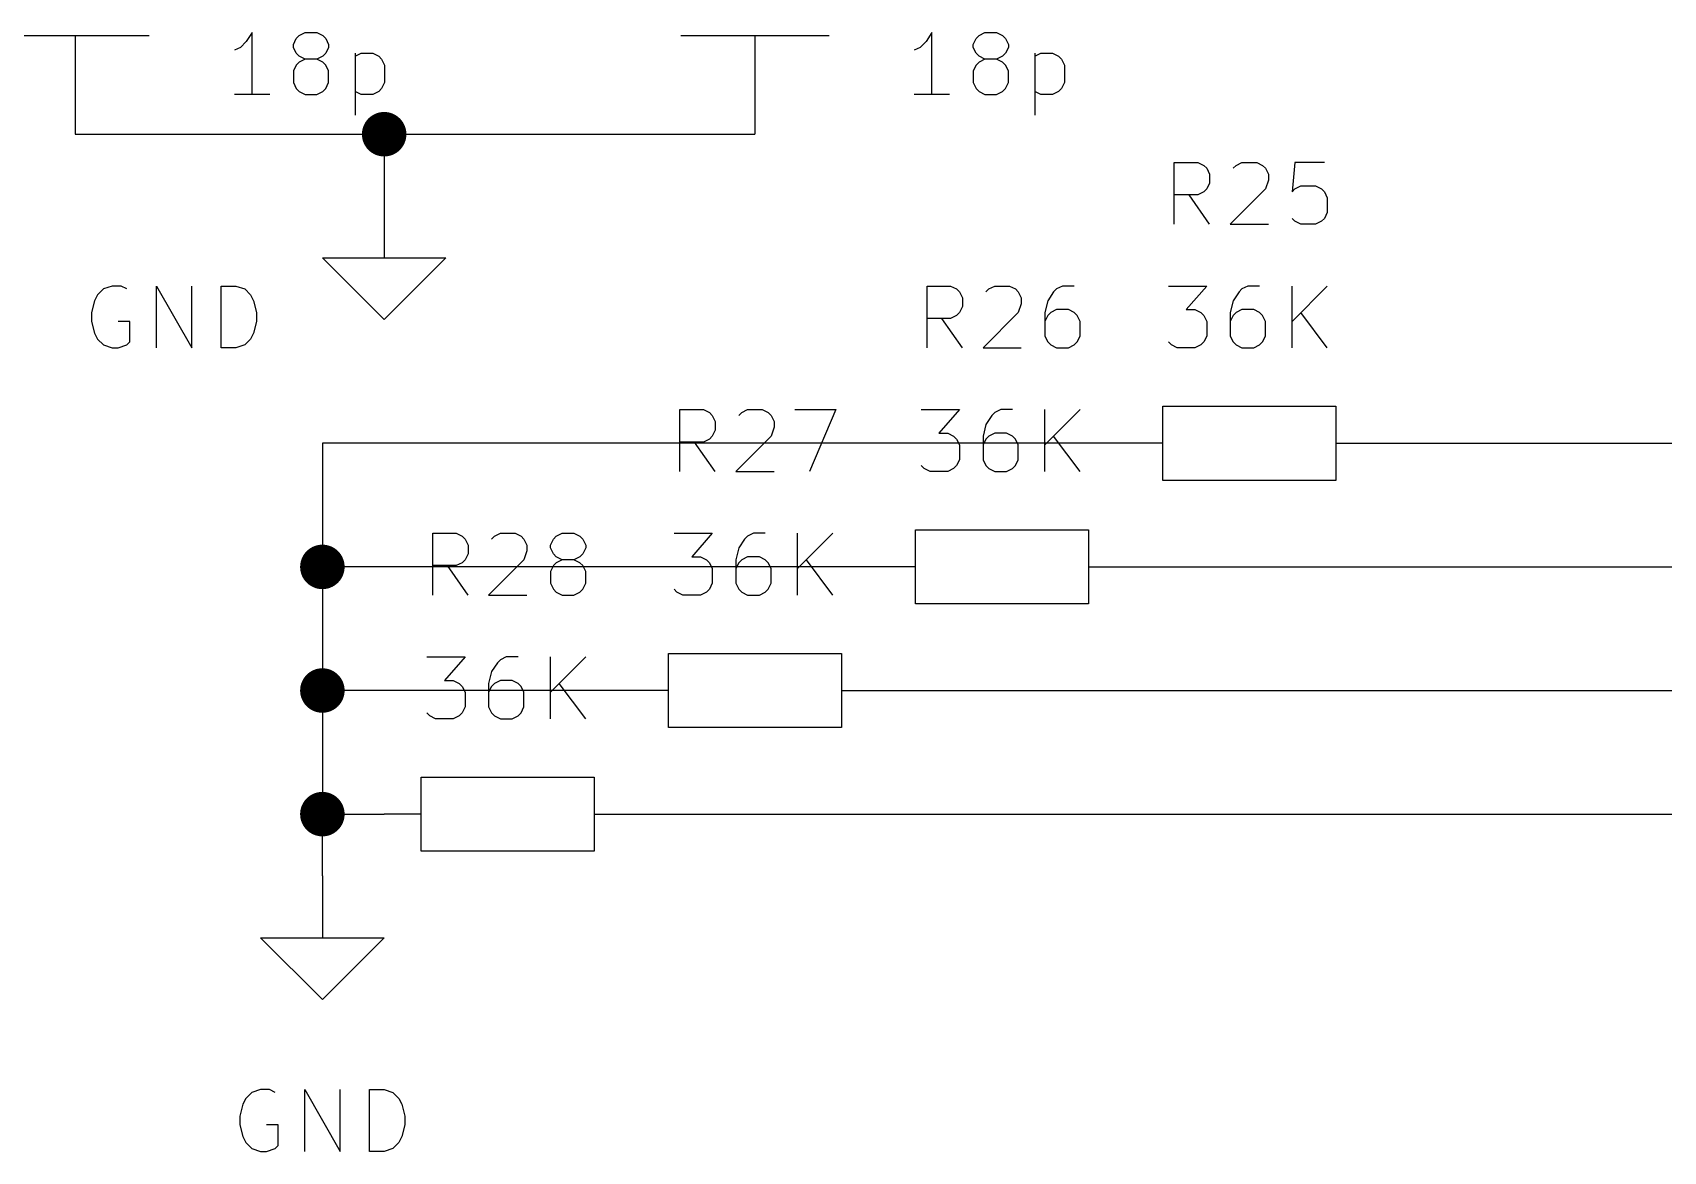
# Model space of a CAD drawing. Header units: millimetres. Extents: x 10 to 287, y -200 to -10.
# Drawn here: x 113.43 to 146.94, y -142.82 to -119.83 of the extents above; entities that cross this region are included whole.
import ezdxf

# ---------------------------------------------------------------- set-up
doc = ezdxf.new("R2010")
doc.units = ezdxf.units.MM
for name, color, linetype in [('GREENSIXTYFIVE', 129, 'CONTINUOUS'), ('LIGHTGREEN', 92, 'CONTINUOUS'), ('RED', 14, 'CONTINUOUS')]:
    doc.layers.add(name, color=color, linetype=linetype)

msp = doc.modelspace()

# ---------------------------------------------------------------- linework, layer by layer
at = {"layer": 'GREENSIXTYFIVE', "linetype": 'CONTINUOUS'}
for p, q in [((117.9369, -119.8322), (117.816, -120.0137)), ((117.9369, -121.1022), (117.9369, -119.8322)), ((118.7836, -120.0741), (118.844, -119.9532)), ((118.844, -119.9532), (118.9045, -119.8927)), ((118.9045, -119.8927), (119.0255, -119.8322)), ((119.0255, -119.8322), (119.2674, -119.8322)), ((119.2674, -119.8322), (119.3883, -119.8927)), ((119.3883, -119.8927), (119.4488, -119.9532)), ((119.4488, -119.9532), (119.5093, -120.0741)), ((131.9069, -119.8322), (131.786, -120.0137)), ((131.9069, -121.1022), (131.9069, -119.8322)), ((132.7536, -120.0741), (132.814, -119.9532)), ((132.814, -119.9532), (132.8745, -119.8927)), ((132.8745, -119.8927), (132.9955, -119.8322)), ((132.9955, -119.8322), (133.2374, -119.8322)), ((133.2374, -119.8322), (133.3583, -119.8927)), ((133.3583, -119.8927), (133.4188, -119.9532)), ((133.4188, -119.9532), (133.4793, -120.0741)), ((117.695, -120.1346), (117.5741, -120.1951)), ((117.816, -120.0137), (117.695, -120.1346)), ((118.7836, -120.1346), (118.7836, -120.0741)), ((118.844, -120.2556), (118.7836, -120.1346)), ((118.9045, -120.316), (118.844, -120.2556)), ((119.4488, -120.2556), (119.3883, -120.316)), ((119.5093, -120.1346), (119.4488, -120.2556)), ((119.5093, -120.0741), (119.5093, -120.1346)), ((120.0535, -120.2556), (120.0535, -121.5256)), ((120.0535, -120.316), (120.1745, -120.2556)), ((120.1745, -120.2556), (120.4164, -120.2556)), ((120.4164, -120.2556), (120.5373, -120.316)), ((131.665, -120.1346), (131.5441, -120.1951)), ((131.786, -120.0137), (131.665, -120.1346)), ((132.7536, -120.1346), (132.7536, -120.0741)), ((132.814, -120.2556), (132.7536, -120.1346)), ((132.8745, -120.316), (132.814, -120.2556)), ((133.4188, -120.2556), (133.3583, -120.316)), ((133.4793, -120.1346), (133.4188, -120.2556)), ((133.4793, -120.0741), (133.4793, -120.1346)), ((134.0235, -120.2556), (134.0235, -121.5256)), ((134.0235, -120.316), (134.1445, -120.2556)), ((134.1445, -120.2556), (134.3864, -120.2556)), ((134.3864, -120.2556), (134.5073, -120.316)), ((118.844, -120.4975), (118.7836, -120.6184)), ((118.7836, -120.6184), (118.7836, -120.8603)), ((118.9045, -120.437), (118.844, -120.4975)), ((119.0255, -120.3765), (118.9045, -120.316)), ((119.0255, -120.3765), (118.9045, -120.437)), ((119.2674, -120.3765), (119.0255, -120.3765)), ((119.3883, -120.316), (119.2674, -120.3765)), ((119.3883, -120.437), (119.2674, -120.3765)), ((119.4488, -120.4975), (119.3883, -120.437)), ((119.5093, -120.6184), (119.4488, -120.4975)), ((119.5093, -120.8603), (119.5093, -120.6184)), ((120.5373, -120.316), (120.5978, -120.3765)), ((120.5978, -120.3765), (120.6583, -120.4975)), ((120.6583, -120.4975), (120.6583, -120.8603)), ((132.814, -120.4975), (132.7536, -120.6184)), ((132.7536, -120.6184), (132.7536, -120.8603)), ((132.8745, -120.437), (132.814, -120.4975)), ((132.9955, -120.3765), (132.8745, -120.316)), ((132.9955, -120.3765), (132.8745, -120.437)), ((133.2374, -120.3765), (132.9955, -120.3765)), ((133.3583, -120.316), (133.2374, -120.3765)), ((133.3583, -120.437), (133.2374, -120.3765)), ((133.4188, -120.4975), (133.3583, -120.437)), ((133.4793, -120.6184), (133.4188, -120.4975)), ((133.4793, -120.8603), (133.4793, -120.6184)), ((134.5073, -120.316), (134.5678, -120.3765)), ((134.5678, -120.3765), (134.6283, -120.4975)), ((134.6283, -120.4975), (134.6283, -120.8603)), ((118.7836, -120.8603), (118.844, -120.9813)), ((118.844, -120.9813), (118.9045, -121.0418)), ((119.3883, -121.0418), (119.4488, -120.9813)), ((119.4488, -120.9813), (119.5093, -120.8603)), ((120.5978, -120.9813), (120.5373, -121.0418)), ((120.6583, -120.8603), (120.5978, -120.9813)), ((132.7536, -120.8603), (132.814, -120.9813)), ((132.814, -120.9813), (132.8745, -121.0418)), ((133.3583, -121.0418), (133.4188, -120.9813)), ((133.4188, -120.9813), (133.4793, -120.8603)), ((134.5678, -120.9813), (134.5073, -121.0418)), ((134.6283, -120.8603), (134.5678, -120.9813)), ((118.2998, -121.1022), (117.5741, -121.1022)), ((118.9045, -121.0418), (119.0255, -121.1022)), ((119.0255, -121.1022), (119.2674, -121.1022)), ((119.2674, -121.1022), (119.3883, -121.0418)), ((120.1745, -121.1022), (120.0535, -121.0418)), ((120.4164, -121.1022), (120.1745, -121.1022)), ((120.5373, -121.0418), (120.4164, -121.1022)), ((132.2698, -121.1022), (131.5441, -121.1022)), ((132.8745, -121.0418), (132.9955, -121.1022)), ((132.9955, -121.1022), (133.2374, -121.1022)), ((133.2374, -121.1022), (133.3583, -121.0418)), ((134.1445, -121.1022), (134.0235, -121.0418)), ((134.3864, -121.1022), (134.1445, -121.1022)), ((134.5073, -121.0418), (134.3864, -121.1022)), ((136.8878, -123.7692), (136.8878, -122.4992)), ((136.8878, -122.4992), (137.3716, -122.4992)), ((136.8878, -123.7692), (136.8878, -122.4992)), ((136.8878, -122.4992), (137.3716, -122.4992)), ((137.3716, -122.4992), (137.4926, -122.5597)), ((137.3716, -122.4992), (137.4926, -122.5597)), ((137.4926, -122.5597), (137.5531, -122.6202)), ((137.4926, -122.5597), (137.5531, -122.6202)), ((137.5531, -122.6202), (137.6135, -122.7411)), ((137.5531, -122.6202), (137.6135, -122.7411)), ((138.0974, -122.6202), (138.1578, -122.5597)), ((138.0974, -122.6202), (138.1578, -122.5597)), ((138.1578, -122.5597), (138.2788, -122.4992)), ((138.1578, -122.5597), (138.2788, -122.4992)), ((138.2788, -122.4992), (138.5812, -122.4992)), ((138.2788, -122.4992), (138.5812, -122.4992)), ((138.5812, -122.4992), (138.7021, -122.5597)), ((138.5812, -122.4992), (138.7021, -122.5597)), ((138.7021, -122.5597), (138.7626, -122.6202)), ((138.7021, -122.5597), (138.7626, -122.6202)), ((138.7626, -122.6202), (138.8231, -122.7411)), ((138.7626, -122.6202), (138.8231, -122.7411)), ((139.3673, -122.4992), (139.3069, -123.104)), ((139.3673, -122.4992), (139.3069, -123.104)), ((139.9721, -122.4992), (139.3673, -122.4992)), ((139.9721, -122.4992), (139.3673, -122.4992)), ((137.6135, -122.9226), (137.5531, -123.0435)), ((137.6135, -122.9226), (137.5531, -123.0435)), ((137.6135, -122.7411), (137.6135, -122.9226)), ((137.6135, -122.7411), (137.6135, -122.9226)), ((138.8231, -122.8621), (138.7626, -123.0435)), ((138.8231, -122.8621), (138.7626, -123.0435)), ((138.8231, -122.7411), (138.8231, -122.8621)), ((138.8231, -122.7411), (138.8231, -122.8621)), ((139.3673, -123.0435), (139.4883, -122.983)), ((139.3673, -123.0435), (139.4883, -122.983)), ((139.4883, -122.983), (139.7907, -122.983)), ((139.4883, -122.983), (139.7907, -122.983)), ((139.7907, -122.983), (139.9116, -123.0435)), ((139.7907, -122.983), (139.9116, -123.0435)), ((137.3716, -123.1645), (136.8878, -123.1645)), ((137.3716, -123.1645), (136.8878, -123.1645)), ((137.6135, -123.7692), (137.1902, -123.1645)), ((137.6135, -123.7692), (137.1902, -123.1645)), ((137.4926, -123.104), (137.3716, -123.1645)), ((137.4926, -123.104), (137.3716, -123.1645)), ((137.5531, -123.0435), (137.4926, -123.104)), ((137.5531, -123.0435), (137.4926, -123.104)), ((138.7626, -123.0435), (138.0369, -123.7692)), ((138.7626, -123.0435), (138.0369, -123.7692)), ((139.3069, -123.104), (139.3673, -123.0435)), ((139.3069, -123.104), (139.3673, -123.0435)), ((139.9116, -123.0435), (139.9721, -123.104)), ((139.9116, -123.0435), (139.9721, -123.104)), ((139.9721, -123.104), (140.0326, -123.2249)), ((139.9721, -123.104), (140.0326, -123.2249)), ((140.0326, -123.2249), (140.0326, -123.5273)), ((140.0326, -123.2249), (140.0326, -123.5273)), ((139.3673, -123.7088), (139.3069, -123.6483)), ((139.3673, -123.7088), (139.3069, -123.6483)), ((139.9721, -123.6483), (139.9116, -123.7088)), ((139.9721, -123.6483), (139.9116, -123.7088)), ((140.0326, -123.5273), (139.9721, -123.6483)), ((140.0326, -123.5273), (139.9721, -123.6483)), ((138.0369, -123.7692), (138.8231, -123.7692)), ((138.0369, -123.7692), (138.8231, -123.7692)), ((139.4883, -123.7692), (139.3673, -123.7088)), ((139.4883, -123.7692), (139.3673, -123.7088)), ((139.7907, -123.7692), (139.4883, -123.7692)), ((139.7907, -123.7692), (139.4883, -123.7692)), ((139.9116, -123.7088), (139.7907, -123.7692)), ((139.9116, -123.7088), (139.7907, -123.7692)), ((114.7596, -125.2207), (114.6991, -125.3416)), ((114.8806, -125.0997), (114.7596, -125.2207)), ((115.062, -125.0392), (114.8806, -125.0997)), ((115.2434, -125.0392), (115.062, -125.0392)), ((115.3644, -125.0997), (115.2434, -125.0392)), ((115.9691, -126.3092), (115.9691, -125.0392)), ((115.9691, -125.0392), (116.6948, -126.3092)), ((116.6948, -126.3092), (116.6948, -125.0392)), ((117.2996, -126.3092), (117.2996, -125.0392)), ((117.2996, -125.0392), (117.602, -125.0392)), ((117.602, -125.0392), (117.7834, -125.0997)), ((117.7834, -125.0997), (117.9044, -125.2207)), ((117.9044, -125.2207), (117.9649, -125.3416)), ((131.8078, -126.3092), (131.8078, -125.0392)), ((131.8078, -125.0392), (132.2916, -125.0392)), ((131.8078, -126.3092), (131.8078, -125.0392)), ((131.8078, -125.0392), (132.2916, -125.0392)), ((132.2916, -125.0392), (132.4126, -125.0997)), ((132.2916, -125.0392), (132.4126, -125.0997)), ((132.4126, -125.0997), (132.4731, -125.1602)), ((132.4126, -125.0997), (132.4731, -125.1602)), ((132.4731, -125.1602), (132.5335, -125.2811)), ((132.4731, -125.1602), (132.5335, -125.2811)), ((132.5335, -125.2811), (132.5335, -125.4626)), ((132.5335, -125.2811), (132.5335, -125.4626)), ((133.0174, -125.1602), (133.0778, -125.0997)), ((133.0174, -125.1602), (133.0778, -125.0997)), ((133.0778, -125.0997), (133.1988, -125.0392)), ((133.0778, -125.0997), (133.1988, -125.0392)), ((133.1988, -125.0392), (133.5012, -125.0392)), ((133.1988, -125.0392), (133.5012, -125.0392)), ((133.5012, -125.0392), (133.6221, -125.0997)), ((133.5012, -125.0392), (133.6221, -125.0997)), ((133.6221, -125.0997), (133.6826, -125.1602)), ((133.6221, -125.0997), (133.6826, -125.1602)), ((133.6826, -125.1602), (133.7431, -125.2811)), ((133.6826, -125.1602), (133.7431, -125.2811)), ((133.7431, -125.2811), (133.7431, -125.4021)), ((133.7431, -125.2811), (133.7431, -125.4021)), ((134.4083, -125.1602), (134.2873, -125.3416)), ((134.4083, -125.1602), (134.2873, -125.3416)), ((134.4688, -125.0997), (134.4083, -125.1602)), ((134.4688, -125.0997), (134.4083, -125.1602)), ((134.5897, -125.0392), (134.4688, -125.0997)), ((134.5897, -125.0392), (134.4688, -125.0997)), ((134.8316, -125.0392), (134.5897, -125.0392)), ((134.8316, -125.0392), (134.5897, -125.0392)), ((136.7669, -125.0392), (137.5531, -125.0392)), ((136.7669, -125.0392), (137.5531, -125.0392)), ((137.5531, -125.0392), (137.1297, -125.523)), ((137.5531, -125.0392), (137.1297, -125.523)), ((138.2183, -125.1602), (138.0973, -125.3416)), ((138.2183, -125.1602), (138.0973, -125.3416)), ((138.2788, -125.0997), (138.2183, -125.1602)), ((138.2788, -125.0997), (138.2183, -125.1602)), ((138.3997, -125.0392), (138.2788, -125.0997)), ((138.3997, -125.0392), (138.2788, -125.0997)), ((138.6416, -125.0392), (138.3997, -125.0392)), ((138.6416, -125.0392), (138.3997, -125.0392)), ((139.3068, -126.3092), (139.3068, -125.0392)), ((140.0325, -125.0392), (139.3068, -125.7649)), ((139.3068, -126.3092), (139.3068, -125.0392)), ((140.0325, -125.0392), (139.3068, -125.7649)), ((114.6991, -125.3416), (114.6387, -125.5835)), ((114.6387, -125.5835), (114.6387, -125.7649)), ((117.9649, -125.3416), (118.0253, -125.5835)), ((118.0253, -125.5835), (118.0253, -125.7649)), ((132.4126, -125.644), (132.2916, -125.7045)), ((132.4126, -125.644), (132.2916, -125.7045)), ((132.4731, -125.5835), (132.4126, -125.644)), ((132.4731, -125.5835), (132.4126, -125.644)), ((132.5335, -125.4626), (132.4731, -125.5835)), ((132.5335, -125.4626), (132.4731, -125.5835)), ((133.6826, -125.5835), (132.9569, -126.3092)), ((133.6826, -125.5835), (132.9569, -126.3092)), ((133.7431, -125.4021), (133.6826, -125.5835)), ((133.7431, -125.4021), (133.6826, -125.5835)), ((134.2873, -125.3416), (134.2269, -125.5835)), ((134.2873, -125.3416), (134.2269, -125.5835)), ((134.2269, -125.5835), (134.2269, -126.0673)), ((134.2269, -125.5835), (134.2269, -126.0673)), ((134.2873, -125.644), (134.2269, -125.7649)), ((134.2873, -125.644), (134.2269, -125.7649)), ((134.3478, -125.5835), (134.2873, -125.644)), ((134.3478, -125.5835), (134.2873, -125.644)), ((134.4688, -125.523), (134.3478, -125.5835)), ((134.4688, -125.523), (134.3478, -125.5835)), ((134.7107, -125.523), (134.4688, -125.523)), ((134.7107, -125.523), (134.4688, -125.523)), ((134.8316, -125.5835), (134.7107, -125.523)), ((134.8316, -125.5835), (134.7107, -125.523)), ((134.8921, -125.644), (134.8316, -125.5835)), ((134.8921, -125.644), (134.8316, -125.5835)), ((134.9526, -125.7649), (134.8921, -125.644)), ((134.9526, -125.7649), (134.8921, -125.644)), ((137.1297, -125.523), (137.3112, -125.523)), ((137.1297, -125.523), (137.3112, -125.523)), ((137.3112, -125.523), (137.4321, -125.5835)), ((137.3112, -125.523), (137.4321, -125.5835)), ((137.4321, -125.5835), (137.4926, -125.644)), ((137.4321, -125.5835), (137.4926, -125.644)), ((137.4926, -125.644), (137.5531, -125.7649)), ((137.4926, -125.644), (137.5531, -125.7649)), ((138.0973, -125.3416), (138.0369, -125.5835)), ((138.0973, -125.3416), (138.0369, -125.5835)), ((138.0369, -125.5835), (138.0369, -126.0673)), ((138.0369, -125.5835), (138.0369, -126.0673)), ((138.0973, -125.644), (138.0369, -125.7649)), ((138.0973, -125.644), (138.0369, -125.7649)), ((138.1578, -125.5835), (138.0973, -125.644)), ((138.1578, -125.5835), (138.0973, -125.644)), ((138.2788, -125.523), (138.1578, -125.5835)), ((138.2788, -125.523), (138.1578, -125.5835)), ((138.5207, -125.523), (138.2788, -125.523)), ((138.5207, -125.523), (138.2788, -125.523)), ((138.6416, -125.5835), (138.5207, -125.523)), ((138.6416, -125.5835), (138.5207, -125.523)), ((138.7021, -125.644), (138.6416, -125.5835)), ((138.7021, -125.644), (138.6416, -125.5835)), ((138.7626, -125.7649), (138.7021, -125.644)), ((138.7626, -125.7649), (138.7021, -125.644)), ((140.0325, -126.3092), (139.4883, -125.5835)), ((140.0325, -126.3092), (139.4883, -125.5835)), ((114.6387, -125.7649), (114.6991, -126.0068)), ((114.6991, -126.0068), (114.7596, -126.1278)), ((115.4248, -125.7649), (115.1829, -125.7649)), ((115.4248, -126.1883), (115.4248, -125.7649)), ((117.9649, -126.0068), (117.9044, -126.1278)), ((118.0253, -125.7649), (117.9649, -126.0068)), ((132.2916, -125.7045), (131.8078, -125.7045)), ((132.2916, -125.7045), (131.8078, -125.7045)), ((132.5335, -126.3092), (132.1102, -125.7045)), ((132.5335, -126.3092), (132.1102, -125.7045)), ((134.9526, -126.0673), (134.9526, -125.7649)), ((134.9526, -126.0673), (134.9526, -125.7649)), ((137.5531, -125.7649), (137.5531, -126.0673)), ((137.5531, -125.7649), (137.5531, -126.0673)), ((138.7626, -126.0673), (138.7626, -125.7649)), ((138.7626, -126.0673), (138.7626, -125.7649)), ((114.7596, -126.1278), (114.8806, -126.2488)), ((114.8806, -126.2488), (115.062, -126.3092)), ((115.062, -126.3092), (115.1829, -126.3092)), ((115.1829, -126.3092), (115.3644, -126.2488)), ((115.3644, -126.2488), (115.4248, -126.1883)), ((117.602, -126.3092), (117.2996, -126.3092)), ((117.7834, -126.2488), (117.602, -126.3092)), ((117.9044, -126.1278), (117.7834, -126.2488)), ((132.9569, -126.3092), (133.7431, -126.3092)), ((132.9569, -126.3092), (133.7431, -126.3092)), ((134.2269, -126.0673), (134.2873, -126.1883)), ((134.2269, -126.0673), (134.2873, -126.1883)), ((134.2873, -126.1883), (134.3478, -126.2488)), ((134.2873, -126.1883), (134.3478, -126.2488)), ((134.3478, -126.2488), (134.4688, -126.3092)), ((134.3478, -126.2488), (134.4688, -126.3092)), ((134.4688, -126.3092), (134.7107, -126.3092)), ((134.4688, -126.3092), (134.7107, -126.3092)), ((134.7107, -126.3092), (134.8316, -126.2488)), ((134.7107, -126.3092), (134.8316, -126.2488)), ((134.8316, -126.2488), (134.8921, -126.1883)), ((134.8316, -126.2488), (134.8921, -126.1883)), ((134.8921, -126.1883), (134.9526, -126.0673)), ((134.8921, -126.1883), (134.9526, -126.0673)), ((136.8274, -126.2488), (136.7669, -126.1883)), ((136.8274, -126.2488), (136.7669, -126.1883)), ((136.9483, -126.3092), (136.8274, -126.2488)), ((136.9483, -126.3092), (136.8274, -126.2488)), ((137.3112, -126.3092), (136.9483, -126.3092)), ((137.3112, -126.3092), (136.9483, -126.3092)), ((137.4321, -126.2488), (137.3112, -126.3092)), ((137.4321, -126.2488), (137.3112, -126.3092)), ((137.4926, -126.1883), (137.4321, -126.2488)), ((137.4926, -126.1883), (137.4321, -126.2488)), ((137.5531, -126.0673), (137.4926, -126.1883)), ((137.5531, -126.0673), (137.4926, -126.1883)), ((138.0369, -126.0673), (138.0973, -126.1883)), ((138.0369, -126.0673), (138.0973, -126.1883)), ((138.0973, -126.1883), (138.1578, -126.2488)), ((138.0973, -126.1883), (138.1578, -126.2488)), ((138.1578, -126.2488), (138.2788, -126.3092)), ((138.1578, -126.2488), (138.2788, -126.3092)), ((138.2788, -126.3092), (138.5207, -126.3092)), ((138.2788, -126.3092), (138.5207, -126.3092)), ((138.5207, -126.3092), (138.6416, -126.2488)), ((138.5207, -126.3092), (138.6416, -126.2488)), ((138.6416, -126.2488), (138.7021, -126.1883)), ((138.6416, -126.2488), (138.7021, -126.1883)), ((138.7021, -126.1883), (138.7626, -126.0673)), ((138.7021, -126.1883), (138.7626, -126.0673)), ((126.7278, -128.8492), (126.7278, -127.5792)), ((126.7278, -127.5792), (127.2116, -127.5792)), ((126.7278, -128.8492), (126.7278, -127.5792)), ((126.7278, -127.5792), (127.2116, -127.5792)), ((127.2116, -127.5792), (127.3326, -127.6397)), ((127.2116, -127.5792), (127.3326, -127.6397)), ((127.3326, -127.6397), (127.3931, -127.7002)), ((127.3326, -127.6397), (127.3931, -127.7002)), ((127.9374, -127.7002), (127.9978, -127.6397)), ((127.9374, -127.7002), (127.9978, -127.6397)), ((127.9978, -127.6397), (128.1188, -127.5792)), ((127.9978, -127.6397), (128.1188, -127.5792)), ((128.1188, -127.5792), (128.4212, -127.5792)), ((128.1188, -127.5792), (128.4212, -127.5792)), ((128.4212, -127.5792), (128.5421, -127.6397)), ((128.4212, -127.5792), (128.5421, -127.6397)), ((128.5421, -127.6397), (128.6026, -127.7002)), ((128.5421, -127.6397), (128.6026, -127.7002)), ((129.0864, -127.5792), (129.933, -127.5792)), ((129.0864, -127.5792), (129.933, -127.5792)), ((129.933, -127.5792), (129.3888, -128.8492)), ((129.933, -127.5792), (129.3888, -128.8492)), ((131.6869, -127.5792), (132.4731, -127.5792)), ((131.6869, -127.5792), (132.4731, -127.5792)), ((132.4731, -127.5792), (132.0497, -128.063)), ((132.4731, -127.5792), (132.0497, -128.063)), ((133.1988, -127.6397), (133.1383, -127.7002)), ((133.1988, -127.6397), (133.1383, -127.7002)), ((133.3197, -127.5792), (133.1988, -127.6397)), ((133.3197, -127.5792), (133.1988, -127.6397)), ((133.5616, -127.5792), (133.3197, -127.5792)), ((133.5616, -127.5792), (133.3197, -127.5792)), ((134.2268, -128.8492), (134.2268, -127.5792)), ((134.9525, -127.5792), (134.2268, -128.3049)), ((134.2268, -128.8492), (134.2268, -127.5792)), ((134.9525, -127.5792), (134.2268, -128.3049)), ((127.3931, -127.7002), (127.4535, -127.8211)), ((127.3931, -127.7002), (127.4535, -127.8211)), ((127.4535, -128.0026), (127.3931, -128.1235)), ((127.4535, -128.0026), (127.3931, -128.1235)), ((127.4535, -127.8211), (127.4535, -128.0026)), ((127.4535, -127.8211), (127.4535, -128.0026)), ((128.6026, -127.7002), (128.6631, -127.8211)), ((128.6026, -127.7002), (128.6631, -127.8211)), ((128.6631, -127.9421), (128.6026, -128.1235)), ((128.6631, -127.9421), (128.6026, -128.1235)), ((128.6631, -127.8211), (128.6631, -127.9421)), ((128.6631, -127.8211), (128.6631, -127.9421)), ((133.0173, -127.8816), (132.9569, -128.1235)), ((133.0173, -127.8816), (132.9569, -128.1235)), ((133.1383, -127.7002), (133.0173, -127.8816)), ((133.1383, -127.7002), (133.0173, -127.8816)), ((127.2116, -128.2445), (126.7278, -128.2445)), ((127.2116, -128.2445), (126.7278, -128.2445)), ((127.4535, -128.8492), (127.0302, -128.2445)), ((127.4535, -128.8492), (127.0302, -128.2445)), ((127.3326, -128.184), (127.2116, -128.2445)), ((127.3326, -128.184), (127.2116, -128.2445)), ((127.3931, -128.1235), (127.3326, -128.184)), ((127.3931, -128.1235), (127.3326, -128.184)), ((128.6026, -128.1235), (127.8769, -128.8492)), ((128.6026, -128.1235), (127.8769, -128.8492)), ((132.0497, -128.063), (132.2312, -128.063)), ((132.0497, -128.063), (132.2312, -128.063)), ((132.2312, -128.063), (132.3521, -128.1235)), ((132.2312, -128.063), (132.3521, -128.1235)), ((132.3521, -128.1235), (132.4126, -128.184)), ((132.3521, -128.1235), (132.4126, -128.184)), ((132.4126, -128.184), (132.4731, -128.3049)), ((132.4126, -128.184), (132.4731, -128.3049)), ((132.4731, -128.3049), (132.4731, -128.6073)), ((132.4731, -128.3049), (132.4731, -128.6073)), ((132.9569, -128.1235), (132.9569, -128.6073)), ((132.9569, -128.1235), (132.9569, -128.6073)), ((133.0173, -128.184), (132.9569, -128.3049)), ((133.0173, -128.184), (132.9569, -128.3049)), ((133.0778, -128.1235), (133.0173, -128.184)), ((133.0778, -128.1235), (133.0173, -128.184)), ((133.1988, -128.063), (133.0778, -128.1235)), ((133.1988, -128.063), (133.0778, -128.1235)), ((133.4407, -128.063), (133.1988, -128.063)), ((133.4407, -128.063), (133.1988, -128.063)), ((133.5616, -128.1235), (133.4407, -128.063)), ((133.5616, -128.1235), (133.4407, -128.063)), ((133.6221, -128.184), (133.5616, -128.1235)), ((133.6221, -128.184), (133.5616, -128.1235)), ((133.6826, -128.3049), (133.6221, -128.184)), ((133.6826, -128.3049), (133.6221, -128.184)), ((133.6826, -128.6073), (133.6826, -128.3049)), ((133.6826, -128.6073), (133.6826, -128.3049)), ((134.9525, -128.8492), (134.4083, -128.1235)), ((134.9525, -128.8492), (134.4083, -128.1235)), ((132.4731, -128.6073), (132.4126, -128.7283)), ((132.4731, -128.6073), (132.4126, -128.7283)), ((132.9569, -128.6073), (133.0173, -128.7283)), ((132.9569, -128.6073), (133.0173, -128.7283)), ((133.6221, -128.7283), (133.6826, -128.6073)), ((133.6221, -128.7283), (133.6826, -128.6073)), ((127.8769, -128.8492), (128.6631, -128.8492)), ((127.8769, -128.8492), (128.6631, -128.8492)), ((131.7474, -128.7888), (131.6869, -128.7283)), ((131.7474, -128.7888), (131.6869, -128.7283)), ((131.8683, -128.8492), (131.7474, -128.7888)), ((131.8683, -128.8492), (131.7474, -128.7888)), ((132.2312, -128.8492), (131.8683, -128.8492)), ((132.2312, -128.8492), (131.8683, -128.8492)), ((132.3521, -128.7888), (132.2312, -128.8492)), ((132.3521, -128.7888), (132.2312, -128.8492)), ((132.4126, -128.7283), (132.3521, -128.7888)), ((132.4126, -128.7283), (132.3521, -128.7888)), ((133.0173, -128.7283), (133.0778, -128.7888)), ((133.0173, -128.7283), (133.0778, -128.7888)), ((133.0778, -128.7888), (133.1988, -128.8492)), ((133.0778, -128.7888), (133.1988, -128.8492)), ((133.1988, -128.8492), (133.4407, -128.8492)), ((133.1988, -128.8492), (133.4407, -128.8492)), ((133.4407, -128.8492), (133.5616, -128.7888)), ((133.4407, -128.8492), (133.5616, -128.7888)), ((133.5616, -128.7888), (133.6221, -128.7283)), ((133.5616, -128.7888), (133.6221, -128.7283)), ((121.6478, -131.3892), (121.6478, -130.1192)), ((121.6478, -130.1192), (122.1316, -130.1192)), ((121.6478, -131.3892), (121.6478, -130.1192)), ((121.6478, -130.1192), (122.1316, -130.1192)), ((122.1316, -130.1192), (122.2526, -130.1797)), ((122.1316, -130.1192), (122.2526, -130.1797)), ((122.2526, -130.1797), (122.3131, -130.2402)), ((122.2526, -130.1797), (122.3131, -130.2402)), ((122.3131, -130.2402), (122.3735, -130.3611)), ((122.3131, -130.2402), (122.3735, -130.3611)), ((122.3735, -130.3611), (122.3735, -130.5426)), ((122.3735, -130.3611), (122.3735, -130.5426)), ((122.8574, -130.2402), (122.9178, -130.1797)), ((122.8574, -130.2402), (122.9178, -130.1797)), ((122.9178, -130.1797), (123.0388, -130.1192)), ((122.9178, -130.1797), (123.0388, -130.1192)), ((123.0388, -130.1192), (123.3412, -130.1192)), ((123.0388, -130.1192), (123.3412, -130.1192)), ((123.3412, -130.1192), (123.4621, -130.1797)), ((123.3412, -130.1192), (123.4621, -130.1797)), ((123.4621, -130.1797), (123.5226, -130.2402)), ((123.4621, -130.1797), (123.5226, -130.2402)), ((123.5226, -130.2402), (123.5831, -130.3611)), ((123.5226, -130.2402), (123.5831, -130.3611)), ((123.5831, -130.3611), (123.5831, -130.4821)), ((123.5831, -130.3611), (123.5831, -130.4821)), ((124.0669, -130.3611), (124.1273, -130.2402)), ((124.0669, -130.3611), (124.1273, -130.2402)), ((124.0669, -130.4216), (124.0669, -130.3611)), ((124.0669, -130.4216), (124.0669, -130.3611)), ((124.1273, -130.2402), (124.1878, -130.1797)), ((124.1273, -130.2402), (124.1878, -130.1797)), ((124.1878, -130.1797), (124.3088, -130.1192)), ((124.1878, -130.1797), (124.3088, -130.1192)), ((124.3088, -130.1192), (124.5507, -130.1192)), ((124.3088, -130.1192), (124.5507, -130.1192)), ((124.5507, -130.1192), (124.6716, -130.1797)), ((124.5507, -130.1192), (124.6716, -130.1797)), ((124.6716, -130.1797), (124.7321, -130.2402)), ((124.6716, -130.1797), (124.7321, -130.2402)), ((124.7321, -130.2402), (124.7926, -130.3611)), ((124.7321, -130.2402), (124.7926, -130.3611)), ((124.7926, -130.3611), (124.7926, -130.4216)), ((124.7926, -130.3611), (124.7926, -130.4216)), ((126.6069, -130.1192), (127.3931, -130.1192)), ((126.6069, -130.1192), (127.3931, -130.1192)), ((127.3931, -130.1192), (126.9697, -130.603)), ((127.3931, -130.1192), (126.9697, -130.603)), ((128.0583, -130.2402), (127.9373, -130.4216)), ((128.0583, -130.2402), (127.9373, -130.4216)), ((128.1188, -130.1797), (128.0583, -130.2402)), ((128.1188, -130.1797), (128.0583, -130.2402)), ((128.2397, -130.1192), (128.1188, -130.1797)), ((128.2397, -130.1192), (128.1188, -130.1797)), ((128.4816, -130.1192), (128.2397, -130.1192)), ((128.4816, -130.1192), (128.2397, -130.1192)), ((129.1468, -131.3892), (129.1468, -130.1192)), ((129.8725, -130.1192), (129.1468, -130.8449)), ((129.1468, -131.3892), (129.1468, -130.1192)), ((129.8725, -130.1192), (129.1468, -130.8449)), ((122.3131, -130.6635), (122.2526, -130.724)), ((122.3131, -130.6635), (122.2526, -130.724)), ((122.3735, -130.5426), (122.3131, -130.6635)), ((122.3735, -130.5426), (122.3131, -130.6635)), ((123.5226, -130.6635), (122.7969, -131.3892)), ((123.5226, -130.6635), (122.7969, -131.3892)), ((123.5831, -130.4821), (123.5226, -130.6635)), ((123.5831, -130.4821), (123.5226, -130.6635)), ((124.1273, -130.5426), (124.0669, -130.4216)), ((124.1273, -130.5426), (124.0669, -130.4216)), ((124.1878, -130.603), (124.1273, -130.5426)), ((124.1878, -130.603), (124.1273, -130.5426)), ((124.3088, -130.6635), (124.1878, -130.603)), ((124.3088, -130.6635), (124.1878, -130.603)), ((124.3088, -130.6635), (124.1878, -130.724)), ((124.3088, -130.6635), (124.1878, -130.724)), ((124.5507, -130.6635), (124.3088, -130.6635)), ((124.5507, -130.6635), (124.3088, -130.6635)), ((124.6716, -130.603), (124.5507, -130.6635)), ((124.6716, -130.603), (124.5507, -130.6635)), ((124.6716, -130.724), (124.5507, -130.6635)), ((124.6716, -130.724), (124.5507, -130.6635)), ((124.7321, -130.5426), (124.6716, -130.603)), ((124.7321, -130.5426), (124.6716, -130.603)), ((124.7926, -130.4216), (124.7321, -130.5426)), ((124.7926, -130.4216), (124.7321, -130.5426)), ((126.9697, -130.603), (127.1512, -130.603)), ((126.9697, -130.603), (127.1512, -130.603)), ((127.1512, -130.603), (127.2721, -130.6635)), ((127.1512, -130.603), (127.2721, -130.6635)), ((127.2721, -130.6635), (127.3326, -130.724)), ((127.2721, -130.6635), (127.3326, -130.724)), ((127.9373, -130.4216), (127.8769, -130.6635)), ((127.9373, -130.4216), (127.8769, -130.6635)), ((127.8769, -130.6635), (127.8769, -131.1473)), ((127.8769, -130.6635), (127.8769, -131.1473)), ((127.9978, -130.6635), (127.9373, -130.724)), ((127.9978, -130.6635), (127.9373, -130.724)), ((128.1188, -130.603), (127.9978, -130.6635)), ((128.1188, -130.603), (127.9978, -130.6635)), ((128.3607, -130.603), (128.1188, -130.603)), ((128.3607, -130.603), (128.1188, -130.603)), ((128.4816, -130.6635), (128.3607, -130.603)), ((128.4816, -130.6635), (128.3607, -130.603)), ((128.5421, -130.724), (128.4816, -130.6635)), ((128.5421, -130.724), (128.4816, -130.6635)), ((129.8725, -131.3892), (129.3283, -130.6635)), ((129.8725, -131.3892), (129.3283, -130.6635)), ((122.1316, -130.7845), (121.6478, -130.7845)), ((122.1316, -130.7845), (121.6478, -130.7845)), ((122.3735, -131.3892), (121.9502, -130.7845)), ((122.3735, -131.3892), (121.9502, -130.7845)), ((122.2526, -130.724), (122.1316, -130.7845)), ((122.2526, -130.724), (122.1316, -130.7845)), ((124.1273, -130.7845), (124.0669, -130.9054)), ((124.1273, -130.7845), (124.0669, -130.9054)), ((124.0669, -130.9054), (124.0669, -131.1473)), ((124.0669, -130.9054), (124.0669, -131.1473)), ((124.1878, -130.724), (124.1273, -130.7845)), ((124.1878, -130.724), (124.1273, -130.7845)), ((124.7321, -130.7845), (124.6716, -130.724)), ((124.7321, -130.7845), (124.6716, -130.724)), ((124.7926, -130.9054), (124.7321, -130.7845)), ((124.7926, -130.9054), (124.7321, -130.7845)), ((124.7926, -131.1473), (124.7926, -130.9054)), ((124.7926, -131.1473), (124.7926, -130.9054)), ((127.3326, -130.724), (127.3931, -130.8449)), ((127.3326, -130.724), (127.3931, -130.8449)), ((127.3931, -130.8449), (127.3931, -131.1473)), ((127.3931, -130.8449), (127.3931, -131.1473)), ((127.9373, -130.724), (127.8769, -130.8449)), ((127.9373, -130.724), (127.8769, -130.8449)), ((128.6026, -130.8449), (128.5421, -130.724)), ((128.6026, -130.8449), (128.5421, -130.724)), ((128.6026, -131.1473), (128.6026, -130.8449)), ((128.6026, -131.1473), (128.6026, -130.8449)), ((124.0669, -131.1473), (124.1273, -131.2683)), ((124.0669, -131.1473), (124.1273, -131.2683)), ((124.1273, -131.2683), (124.1878, -131.3288)), ((124.1273, -131.2683), (124.1878, -131.3288)), ((124.1878, -131.3288), (124.3088, -131.3892)), ((124.1878, -131.3288), (124.3088, -131.3892)), ((124.5507, -131.3892), (124.6716, -131.3288)), ((124.5507, -131.3892), (124.6716, -131.3288)), ((124.6716, -131.3288), (124.7321, -131.2683)), ((124.6716, -131.3288), (124.7321, -131.2683)), ((124.7321, -131.2683), (124.7926, -131.1473)), ((124.7321, -131.2683), (124.7926, -131.1473)), ((126.6674, -131.3288), (126.6069, -131.2683)), ((126.6674, -131.3288), (126.6069, -131.2683)), ((126.7883, -131.3892), (126.6674, -131.3288)), ((126.7883, -131.3892), (126.6674, -131.3288)), ((127.2721, -131.3288), (127.1512, -131.3892)), ((127.2721, -131.3288), (127.1512, -131.3892)), ((127.3326, -131.2683), (127.2721, -131.3288)), ((127.3326, -131.2683), (127.2721, -131.3288)), ((127.3931, -131.1473), (127.3326, -131.2683)), ((127.3931, -131.1473), (127.3326, -131.2683)), ((127.8769, -131.1473), (127.9373, -131.2683)), ((127.8769, -131.1473), (127.9373, -131.2683)), ((127.9373, -131.2683), (127.9978, -131.3288)), ((127.9373, -131.2683), (127.9978, -131.3288)), ((127.9978, -131.3288), (128.1188, -131.3892)), ((127.9978, -131.3288), (128.1188, -131.3892)), ((128.3607, -131.3892), (128.4816, -131.3288)), ((128.3607, -131.3892), (128.4816, -131.3288)), ((128.4816, -131.3288), (128.5421, -131.2683)), ((128.4816, -131.3288), (128.5421, -131.2683)), ((128.5421, -131.2683), (128.6026, -131.1473)), ((128.5421, -131.2683), (128.6026, -131.1473)), ((122.7969, -131.3892), (123.5831, -131.3892)), ((122.7969, -131.3892), (123.5831, -131.3892)), ((124.3088, -131.3892), (124.5507, -131.3892)), ((124.3088, -131.3892), (124.5507, -131.3892)), ((127.1512, -131.3892), (126.7883, -131.3892)), ((127.1512, -131.3892), (126.7883, -131.3892)), ((128.1188, -131.3892), (128.3607, -131.3892)), ((128.1188, -131.3892), (128.3607, -131.3892)), ((121.5269, -132.6592), (122.3131, -132.6592)), ((121.5269, -132.6592), (122.3131, -132.6592)), ((122.3131, -132.6592), (121.8897, -133.143)), ((122.3131, -132.6592), (121.8897, -133.143)), ((123.1597, -132.6592), (123.0388, -132.7197)), ((123.1597, -132.6592), (123.0388, -132.7197)), ((123.4016, -132.6592), (123.1597, -132.6592)), ((123.4016, -132.6592), (123.1597, -132.6592)), ((124.0668, -133.9292), (124.0668, -132.6592)), ((124.7925, -132.6592), (124.0668, -133.3849)), ((124.0668, -133.9292), (124.0668, -132.6592)), ((124.7925, -132.6592), (124.0668, -133.3849)), ((122.8573, -132.9616), (122.7969, -133.2035)), ((122.8573, -132.9616), (122.7969, -133.2035)), ((122.9783, -132.7802), (122.8573, -132.9616)), ((122.9783, -132.7802), (122.8573, -132.9616)), ((123.0388, -132.7197), (122.9783, -132.7802)), ((123.0388, -132.7197), (122.9783, -132.7802)), ((121.8897, -133.143), (122.0712, -133.143)), ((121.8897, -133.143), (122.0712, -133.143)), ((122.0712, -133.143), (122.1921, -133.2035)), ((122.0712, -133.143), (122.1921, -133.2035)), ((122.1921, -133.2035), (122.2526, -133.264)), ((122.1921, -133.2035), (122.2526, -133.264)), ((122.2526, -133.264), (122.3131, -133.3849)), ((122.2526, -133.264), (122.3131, -133.3849)), ((122.7969, -133.2035), (122.7969, -133.6873)), ((122.7969, -133.2035), (122.7969, -133.6873)), ((122.8573, -133.264), (122.7969, -133.3849)), ((122.8573, -133.264), (122.7969, -133.3849)), ((122.9178, -133.2035), (122.8573, -133.264)), ((122.9178, -133.2035), (122.8573, -133.264)), ((123.0388, -133.143), (122.9178, -133.2035)), ((123.0388, -133.143), (122.9178, -133.2035)), ((123.2807, -133.143), (123.0388, -133.143)), ((123.2807, -133.143), (123.0388, -133.143)), ((123.4016, -133.2035), (123.2807, -133.143)), ((123.4016, -133.2035), (123.2807, -133.143)), ((123.4621, -133.264), (123.4016, -133.2035)), ((123.4621, -133.264), (123.4016, -133.2035)), ((123.5226, -133.3849), (123.4621, -133.264)), ((123.5226, -133.3849), (123.4621, -133.264)), ((124.7925, -133.9292), (124.2483, -133.2035)), ((124.7925, -133.9292), (124.2483, -133.2035)), ((122.3131, -133.6873), (122.2526, -133.8083)), ((122.3131, -133.6873), (122.2526, -133.8083)), ((122.3131, -133.3849), (122.3131, -133.6873)), ((122.3131, -133.3849), (122.3131, -133.6873)), ((122.7969, -133.6873), (122.8573, -133.8083)), ((122.7969, -133.6873), (122.8573, -133.8083)), ((123.4621, -133.8083), (123.5226, -133.6873)), ((123.4621, -133.8083), (123.5226, -133.6873)), ((123.5226, -133.6873), (123.5226, -133.3849)), ((123.5226, -133.6873), (123.5226, -133.3849)), ((121.5874, -133.8688), (121.5269, -133.8083)), ((121.5874, -133.8688), (121.5269, -133.8083)), ((121.7083, -133.9292), (121.5874, -133.8688)), ((121.7083, -133.9292), (121.5874, -133.8688)), ((122.0712, -133.9292), (121.7083, -133.9292)), ((122.0712, -133.9292), (121.7083, -133.9292)), ((122.1921, -133.8688), (122.0712, -133.9292)), ((122.1921, -133.8688), (122.0712, -133.9292)), ((122.2526, -133.8083), (122.1921, -133.8688)), ((122.2526, -133.8083), (122.1921, -133.8688)), ((122.8573, -133.8083), (122.9178, -133.8688)), ((122.8573, -133.8083), (122.9178, -133.8688)), ((122.9178, -133.8688), (123.0388, -133.9292)), ((122.9178, -133.8688), (123.0388, -133.9292)), ((123.0388, -133.9292), (123.2807, -133.9292)), ((123.0388, -133.9292), (123.2807, -133.9292)), ((123.2807, -133.9292), (123.4016, -133.8688)), ((123.2807, -133.9292), (123.4016, -133.8688)), ((123.4016, -133.8688), (123.4621, -133.8083)), ((123.4016, -133.8688), (123.4621, -133.8083)), ((117.8076, -141.7307), (117.7471, -141.8516)), ((117.9286, -141.6097), (117.8076, -141.7307)), ((118.11, -141.5492), (117.9286, -141.6097)), ((118.2914, -141.5492), (118.11, -141.5492)), ((118.4124, -141.6097), (118.2914, -141.5492)), ((119.0171, -142.8192), (119.0171, -141.5492)), ((119.0171, -141.5492), (119.7428, -142.8192)), ((119.7428, -142.8192), (119.7428, -141.5492)), ((120.3476, -142.8192), (120.3476, -141.5492)), ((120.3476, -141.5492), (120.65, -141.5492)), ((120.65, -141.5492), (120.8314, -141.6097)), ((120.8314, -141.6097), (120.9524, -141.7307)), ((120.9524, -141.7307), (121.0129, -141.8516)), ((117.7471, -141.8516), (117.6867, -142.0935)), ((117.6867, -142.0935), (117.6867, -142.2749)), ((121.0129, -141.8516), (121.0733, -142.0935)), ((121.0733, -142.0935), (121.0733, -142.2749)), ((117.6867, -142.2749), (117.7471, -142.5168)), ((118.4728, -142.2749), (118.2309, -142.2749)), ((118.4728, -142.6983), (118.4728, -142.2749)), ((121.0733, -142.2749), (121.0129, -142.5168)), ((117.7471, -142.5168), (117.8076, -142.6378)), ((117.8076, -142.6378), (117.9286, -142.7588)), ((117.9286, -142.7588), (118.11, -142.8192)), ((118.2309, -142.8192), (118.4124, -142.7588)), ((118.4124, -142.7588), (118.4728, -142.6983)), ((120.8314, -142.7588), (120.65, -142.8192)), ((120.9524, -142.6378), (120.8314, -142.7588)), ((121.0129, -142.5168), (120.9524, -142.6378)), ((118.11, -142.8192), (118.2309, -142.8192)), ((120.65, -142.8192), (120.3476, -142.8192))]:
    msp.add_line(p, q, dxfattribs=at)
at = {"layer": 'LIGHTGREEN', "linetype": 'CONTINUOUS'}
for p, q in [((114.3, -121.92), (120.65, -121.92)), ((120.65, -121.92), (128.27, -121.92)), ((120.65, -121.92), (120.65, -123.19)), ((135.89, -128.27), (119.38, -128.27)), ((119.38, -128.27), (119.38, -130.81)), ((140.97, -128.27), (157.48, -128.27)), ((119.38, -130.81), (119.38, -133.35)), ((130.81, -130.81), (119.38, -130.81)), ((135.89, -130.81), (157.48, -130.81)), ((119.38, -133.35), (119.38, -135.89)), ((125.73, -133.35), (119.38, -133.35)), ((130.81, -133.35), (157.48, -133.35)), ((119.38, -137.16), (119.38, -135.89)), ((119.38, -135.89), (120.65, -135.89)), ((125.73, -135.89), (157.48, -135.89))]:
    msp.add_line(p, q, dxfattribs=at)
at = {"layer": 'LIGHTGREEN', "const_width": 0.4572}
for points in [[(120.4214, -121.92, 1), (120.8786, -121.92, 1)], [(119.1514, -130.81, 1), (119.6086, -130.81, 1)], [(119.1514, -133.35, 1), (119.6086, -133.35, 1)], [(119.1514, -135.89, 1), (119.6086, -135.89, 1)]]:
    msp.add_lwpolyline(points, format="xyb", close=True, dxfattribs=at)
at = {"layer": 'RED', "linetype": 'CONTINUOUS'}
for p, q in [((112.776, -119.888), (115.824, -119.888)), ((114.3, -119.888), (114.3, -121.92)), ((126.746, -119.888), (129.794, -119.888)), ((128.27, -119.888), (128.27, -121.92)), ((120.65, -123.19), (120.65, -124.46)), ((120.65, -125.73), (119.38, -124.46)), ((119.38, -124.46), (120.65, -124.46)), ((120.65, -124.46), (121.92, -124.46)), ((121.92, -124.46), (120.65, -125.73)), ((136.652, -129.032), (136.652, -127.508)), ((136.652, -127.508), (140.208, -127.508)), ((140.208, -127.508), (140.208, -129.032)), ((136.652, -128.27), (135.89, -128.27)), ((136.652, -128.27), (135.89, -128.27)), ((140.208, -128.27), (140.97, -128.27)), ((140.208, -128.27), (140.97, -128.27)), ((140.208, -129.032), (136.652, -129.032)), ((131.572, -131.572), (131.572, -130.048)), ((131.572, -130.048), (135.128, -130.048)), ((135.128, -130.048), (135.128, -131.572)), ((131.572, -130.81), (130.81, -130.81)), ((131.572, -130.81), (130.81, -130.81)), ((135.128, -130.81), (135.89, -130.81)), ((135.128, -130.81), (135.89, -130.81)), ((135.128, -131.572), (131.572, -131.572)), ((126.492, -134.112), (126.492, -132.588)), ((126.492, -132.588), (130.048, -132.588)), ((130.048, -132.588), (130.048, -134.112)), ((126.492, -133.35), (125.73, -133.35)), ((126.492, -133.35), (125.73, -133.35)), ((130.048, -133.35), (130.81, -133.35)), ((130.048, -133.35), (130.81, -133.35)), ((130.048, -134.112), (126.492, -134.112)), ((121.412, -136.652), (121.412, -135.128)), ((121.412, -135.128), (124.968, -135.128)), ((124.968, -135.128), (124.968, -136.652)), ((121.412, -135.89), (120.65, -135.89)), ((121.412, -135.89), (120.65, -135.89)), ((124.968, -135.89), (125.73, -135.89)), ((124.968, -135.89), (125.73, -135.89)), ((124.968, -136.652), (121.412, -136.652)), ((119.38, -137.16), (119.38, -138.43)), ((119.38, -139.7), (118.11, -138.43)), ((118.11, -138.43), (119.38, -138.43)), ((119.38, -138.43), (120.65, -138.43)), ((120.65, -138.43), (119.38, -139.7))]:
    msp.add_line(p, q, dxfattribs=at)

doc.saveas('drawing.dxf')
